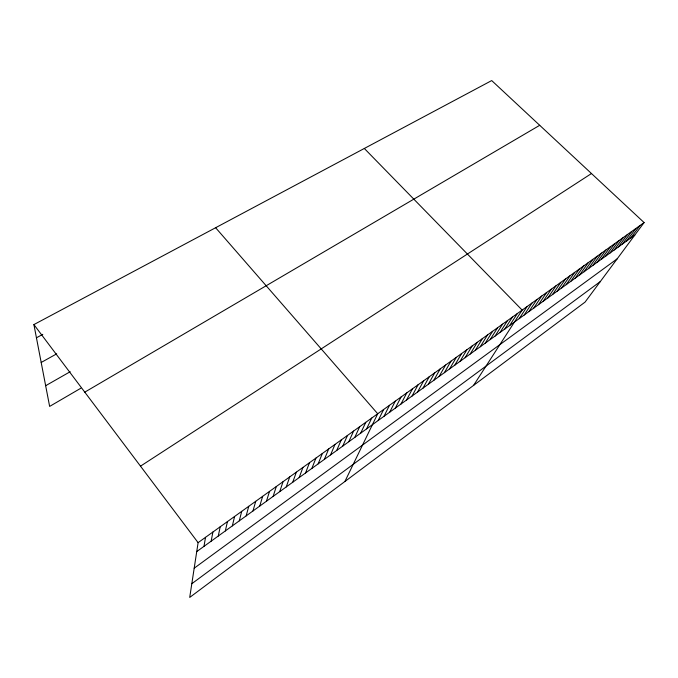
<?xml version="1.0" encoding="UTF-8"?>
<svg xmlns="http://www.w3.org/2000/svg" width="678" height="678" viewBox="0 0 678 678"><rect width="100%" height="100%" fill="white"/><g stroke="black" fill="none" stroke-linecap="round" stroke-linejoin="round"><path stroke-width="1.02" d="M644.1 222.57L198.103 542.654L189.713 597.428L585.063 302.108L644.1 222.57L491.703 80.572L33.9 324.584L49.638 406.41L80.852 388.214M203.976 546.366L205.527 537.323M211.163 541.18L212.892 532.044M218.282 536.035L220.189 526.806M225.35 530.933L227.427 521.611M232.351 525.874L234.588 516.466M239.283 520.857L241.699 511.373M246.165 515.89L248.741 506.313M252.987 510.958L255.725 501.305M259.75 506.068L262.64 496.338M266.462 501.22L269.505 491.414M273.115 496.415L276.31 486.533M279.709 491.652L283.057 481.685M286.252 486.931L289.743 476.888M292.735 482.244L296.371 472.134M299.168 477.592L302.947 467.413M305.549 472.981L309.465 462.735M311.88 468.413L315.931 458.091M318.16 463.879L322.338 453.497M324.381 459.379L328.694 448.929M330.559 454.913L335 444.404M336.686 450.489L341.254 439.92M342.763 446.099L347.458 435.471M348.789 441.742L353.611 431.055M354.772 437.42L359.704 426.674M360.704 433.14L365.756 422.335M366.586 428.886L371.764 418.021M344.89 481.516L377.714 413.75L215.621 227.723M378.222 420.479L383.621 409.512M383.968 416.326L389.486 405.308M389.681 412.207L395.291 401.139M395.333 408.114L401.062 396.994M400.952 404.054L406.783 392.893M406.529 400.028L412.461 388.816M412.055 396.037L418.089 384.773M417.546 392.07L423.682 380.765M422.996 388.13L429.225 376.782M428.403 384.223L434.725 372.832M433.767 380.35L440.183 368.917M439.09 376.502L445.607 365.027M444.378 372.688L450.98 361.171M449.624 368.891L456.319 357.34M454.828 365.128L461.608 353.543M459.998 361.399L466.862 349.772M465.125 357.687L472.083 346.026M470.218 354.009L477.261 342.314M475.278 350.356L482.397 338.627M480.295 346.738L487.499 334.966M485.279 343.136L492.559 331.33M490.219 339.559L497.584 327.728M495.135 336.017L502.567 324.143M500.008 332.491L507.517 320.592M504.847 328.991L512.432 317.067M509.653 325.525L517.314 313.567M473.583 385.375L522.153 310.092L364.323 148.465M519.306 318.55L527.111 306.532M524.153 315.05L532.027 303.007M528.959 311.575L536.908 299.507M533.739 308.126L541.747 296.023M538.476 304.693L546.561 292.574M543.188 301.295L551.333 289.15M547.858 297.922L556.07 285.743M552.502 294.566L560.774 282.37M557.104 291.235L565.452 279.022M561.681 287.93L570.088 275.692M566.223 284.65L574.69 272.387M570.732 281.387L579.258 269.107M575.215 278.149L583.8 265.852M579.665 274.937L588.301 262.615M584.08 271.751L592.775 259.403M588.47 268.581L597.225 256.216M592.826 265.429L601.632 253.047M597.149 262.301L606.013 249.902M601.445 259.199L610.361 246.784M605.717 256.115L614.683 243.682M609.954 253.055L618.972 240.605M614.166 250.013L623.235 237.546M618.344 246.987L627.464 234.512M622.497 243.987L631.667 231.495M626.625 241.012L635.837 228.503M630.726 238.046L639.981 225.528M191.815 583.716L600.327 281.548M194.188 568.206L617.192 258.827M196.73 551.604L634.794 235.105M140.499 466.159L591.479 173.534M84.775 392.155L539.713 125.303M45.655 385.714L70.198 371.714M41.189 362.467L56.698 353.848M36.443 337.797L42.799 334.356M33.9 324.584L198.103 542.654"/></g></svg>
